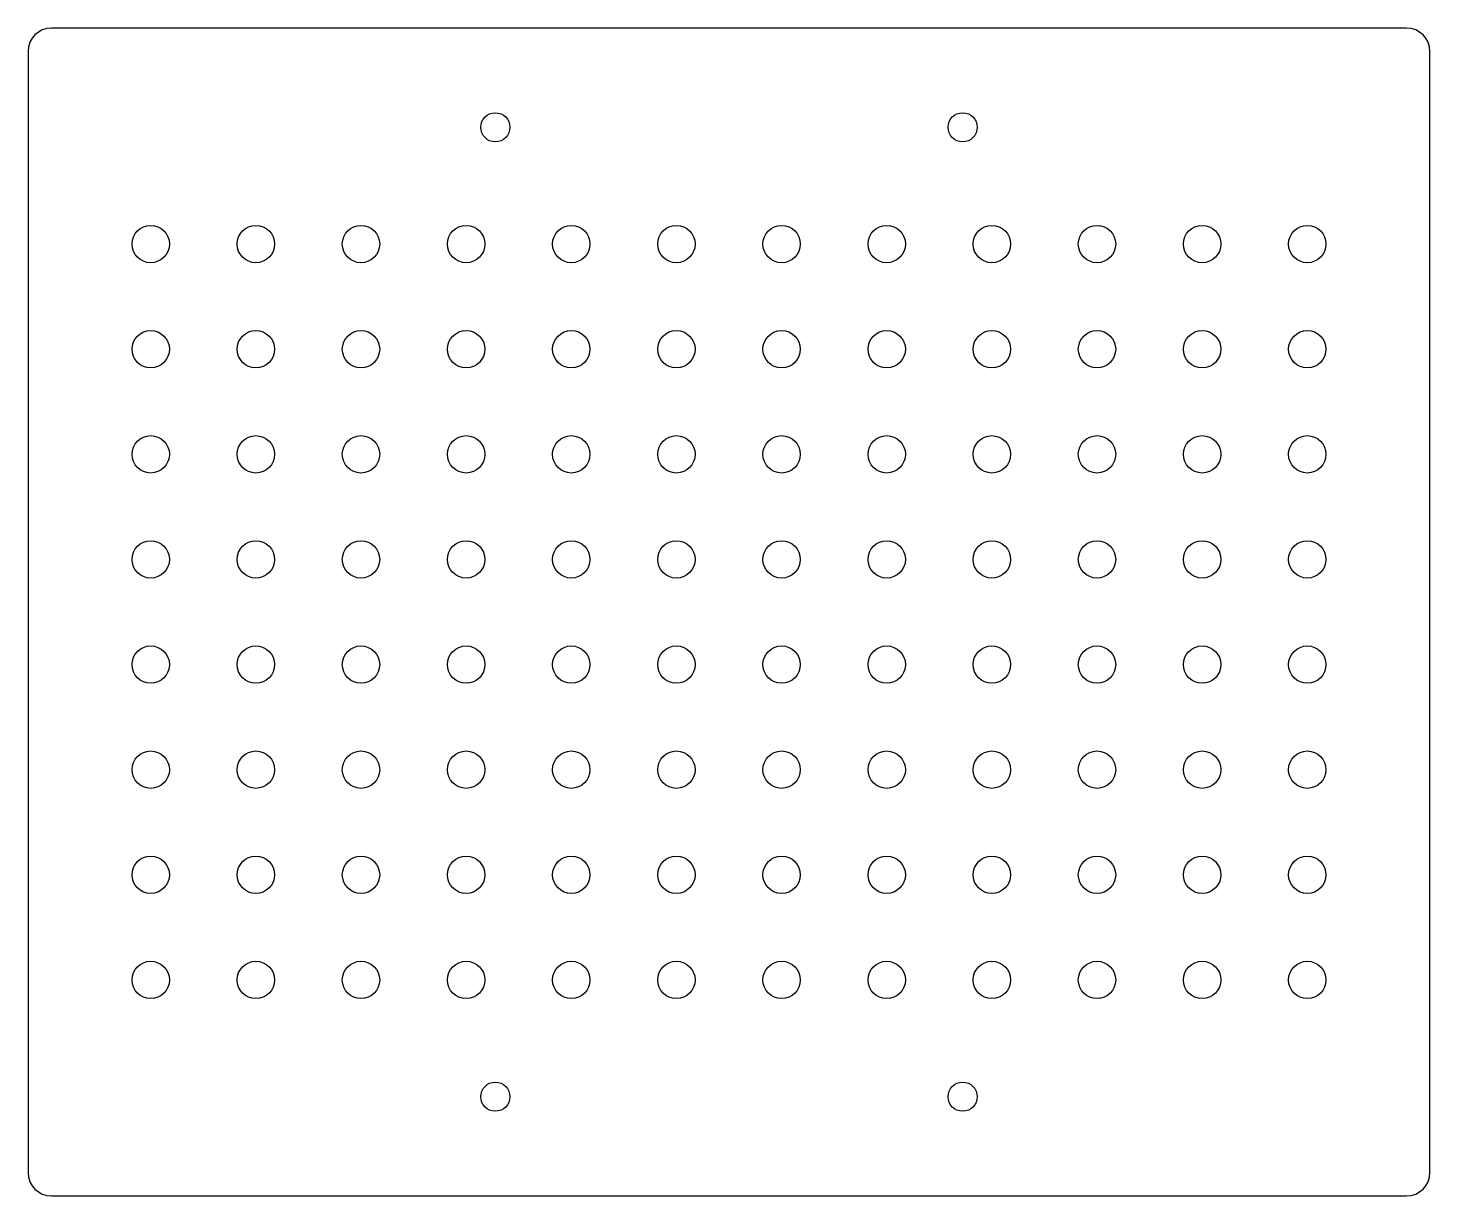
# Model space of a CAD drawing. Extents: x -60 to 60, y -50 to 50.
import ezdxf

# ---------------------------------------------------------------- set-up
doc = ezdxf.new("R2010")
doc.units = 0

msp = doc.modelspace()

# ---------------------------------------------------------------- linework, layer by layer
for p, q in [((58, 50), (-58, 50)), ((-60, 48), (-60, -48)), ((60, -48), (60, 48)), ((-58, -50), (58, -50))]:
    msp.add_line(p, q)
for centre, radius in [((-20, 41.5), 1.25), ((20, 41.5), 1.25), ((-49.5, 31.5), 1.6), ((-40.5, 31.5), 1.6), ((-31.5, 31.5), 1.6), ((-22.5, 31.5), 1.6), ((-13.5, 31.5), 1.6), ((-4.5, 31.5), 1.6), ((4.5, 31.5), 1.6), ((13.5, 31.5), 1.6), ((22.5, 31.5), 1.6), ((31.5, 31.5), 1.6), ((40.5, 31.5), 1.6), ((49.5, 31.5), 1.6), ((-49.5, 22.5), 1.6), ((-40.5, 22.5), 1.6), ((-31.5, 22.5), 1.6), ((-22.5, 22.5), 1.6), ((-13.5, 22.5), 1.6), ((-4.5, 22.5), 1.6), ((4.5, 22.5), 1.6), ((13.5, 22.5), 1.6), ((22.5, 22.5), 1.6), ((31.5, 22.5), 1.6), ((40.5, 22.5), 1.6), ((49.5, 22.5), 1.6), ((-49.5, 13.5), 1.6), ((-40.5, 13.5), 1.6), ((-31.5, 13.5), 1.6), ((-22.5, 13.5), 1.6), ((-13.5, 13.5), 1.6), ((-4.5, 13.5), 1.6), ((4.5, 13.5), 1.6), ((13.5, 13.5), 1.6), ((22.5, 13.5), 1.6), ((31.5, 13.5), 1.6), ((40.5, 13.5), 1.6), ((49.5, 13.5), 1.6), ((-49.5, 4.5), 1.6), ((-40.5, 4.5), 1.6), ((-31.5, 4.5), 1.6), ((-22.5, 4.5), 1.6), ((-13.5, 4.5), 1.6), ((-4.5, 4.5), 1.6), ((4.5, 4.5), 1.6), ((13.5, 4.5), 1.6), ((22.5, 4.5), 1.6), ((31.5, 4.5), 1.6), ((40.5, 4.5), 1.6), ((49.5, 4.5), 1.6), ((-49.5, -4.5), 1.6), ((-40.5, -4.5), 1.6), ((-31.5, -4.5), 1.6), ((-22.5, -4.5), 1.6), ((-13.5, -4.5), 1.6), ((-4.5, -4.5), 1.6), ((4.5, -4.5), 1.6), ((13.5, -4.5), 1.6), ((22.5, -4.5), 1.6), ((31.5, -4.5), 1.6), ((40.5, -4.5), 1.6), ((49.5, -4.5), 1.6), ((-49.5, -13.5), 1.6), ((-40.5, -13.5), 1.6), ((-31.5, -13.5), 1.6), ((-22.5, -13.5), 1.6), ((-13.5, -13.5), 1.6), ((-4.5, -13.5), 1.6), ((4.5, -13.5), 1.6), ((13.5, -13.5), 1.6), ((22.5, -13.5), 1.6), ((31.5, -13.5), 1.6), ((40.5, -13.5), 1.6), ((49.5, -13.5), 1.6), ((-49.5, -22.5), 1.6), ((-40.5, -22.5), 1.6), ((-31.5, -22.5), 1.6), ((-22.5, -22.5), 1.6), ((-13.5, -22.5), 1.6), ((-4.5, -22.5), 1.6), ((4.5, -22.5), 1.6), ((13.5, -22.5), 1.6), ((22.5, -22.5), 1.6), ((31.5, -22.5), 1.6), ((40.5, -22.5), 1.6), ((49.5, -22.5), 1.6), ((-49.5, -31.5), 1.6), ((-40.5, -31.5), 1.6), ((-31.5, -31.5), 1.6), ((-22.5, -31.5), 1.6), ((-13.5, -31.5), 1.6), ((-4.5, -31.5), 1.6), ((4.5, -31.5), 1.6), ((13.5, -31.5), 1.6), ((22.5, -31.5), 1.6), ((31.5, -31.5), 1.6), ((40.5, -31.5), 1.6), ((49.5, -31.5), 1.6), ((-20, -41.5), 1.25), ((20, -41.5), 1.25)]:
    msp.add_circle(centre, radius)
for centre, start, end in [((-58, 48), 90, 180), ((58, 48), 0, 90), ((-58, -48), 180, 270), ((58, -48), 270, 360)]:
    msp.add_arc(centre, 2, start, end)

doc.saveas('drawing.dxf')
